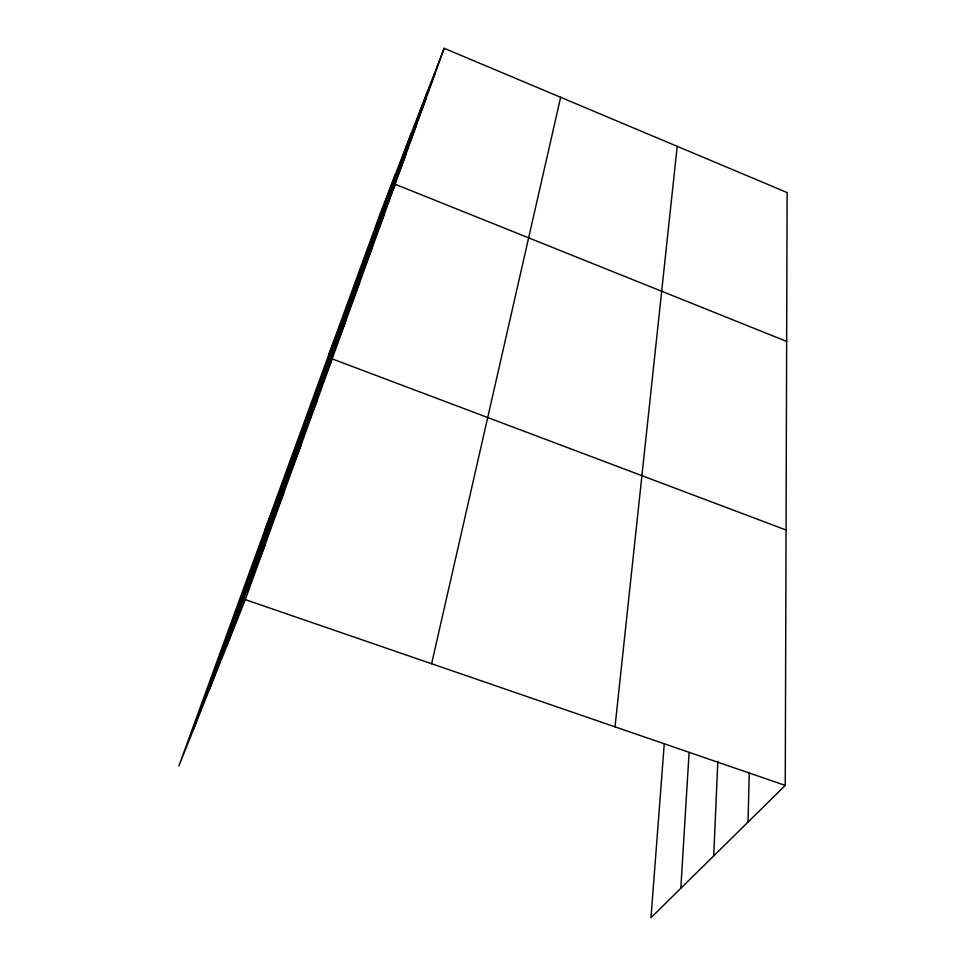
<?xml version="1.0" encoding="UTF-8"?>
<svg xmlns="http://www.w3.org/2000/svg" width="966" height="966" viewBox="0 0 966 966"><rect width="100%" height="100%" fill="white"/><g stroke="black" fill="none" stroke-linecap="round" stroke-linejoin="round"><path stroke-width="1.45" d="M664.246 744.049L650.987 917.7L785.249 785.406L787.121 192.56L444.167 48.3L380.978 211.554L178.879 765.966L245.304 599.644L444.167 48.3M748.034 822.078L749.254 772.389M713.717 855.888L717.835 761.365M680.813 888.322L689.096 752.49M615.016 726.83L677.202 146.325M431.621 663.739L560.654 97.3M226.769 646.049L427.201 92.144M193.526 729.294L395.492 174.061M209.767 688.637L411.19 133.513M418.193 117.019L435.364 72.728M408.739 143.161L426.091 98.423M398.789 170.668L416.322 125.495M388.296 199.648L406.022 154.065M329.14 353.749L395.13 184.252L786.65 341.409M365.909 261.544L383.961 215.225M353.93 294.63L372.139 248.008M341.264 329.635L359.606 282.748M327.836 366.73L346.299 319.637M264.527 530.998L332.147 358.869L786.058 530.008M298.434 448.007L317.065 400.685M282.277 492.648L300.957 445.35M265.034 540.308L283.714 493.155M246.571 591.325L265.215 544.462M245.304 599.644L785.249 785.406"/></g></svg>
